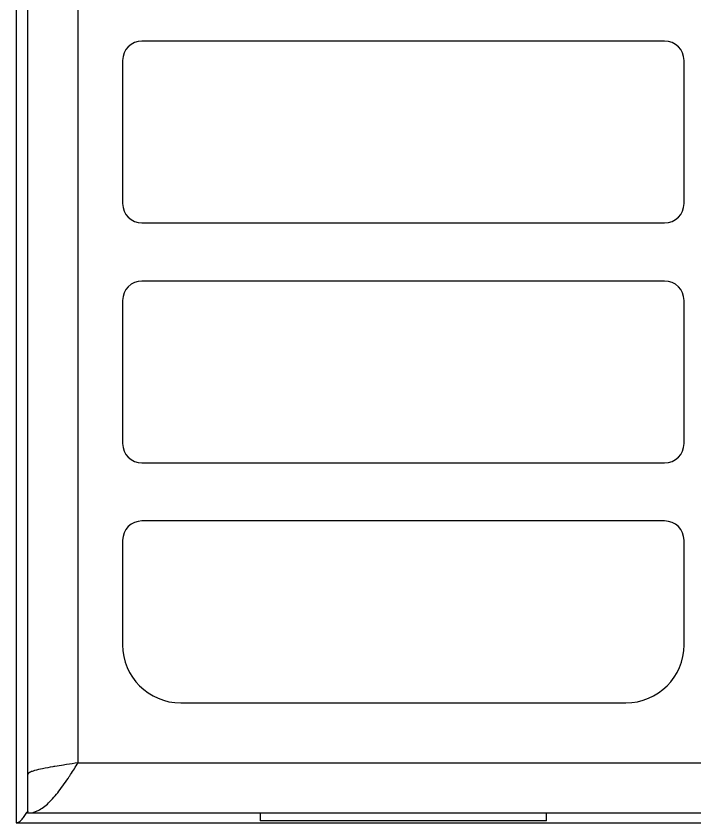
# Model space of a CAD drawing. Header units: millimetres. Extents: x 4086 to 8318, y 123 to 1549.
# Drawn here: x 7030.67 to 7048.2, y 1118.87 to 1139.72 of the extents above; entities that cross this region are included whole.
import ezdxf

# ---------------------------------------------------------------- set-up
doc = ezdxf.new("R2010")
doc.units = ezdxf.units.MM
doc.layers.add('20_ALL_FEATURES', color=7, linetype='Continuous')

msp = doc.modelspace()

# ---------------------------------------------------------------- linework, layer by layer
at = {"layer": '20_ALL_FEATURES', "color": 7, "linetype": 'Continuous'}
for p, q in [((7032.273, 1120.425), (7032.273, 1174.425)), ((7030.673, 1167.875), (7030.673, 1118.875)), ((7030.973, 1119.125), (7030.973, 1167.575)), ((7047.423, 1139.075), (7033.923, 1139.075)), ((7033.423, 1138.575), (7033.423, 1134.875)), ((7047.923, 1134.875), (7047.923, 1138.575)), ((7033.923, 1134.375), (7047.423, 1134.375)), ((7047.423, 1132.875), (7033.923, 1132.875)), ((7033.423, 1132.375), (7033.423, 1128.675)), ((7047.923, 1128.675), (7047.923, 1132.375)), ((7033.923, 1128.175), (7047.423, 1128.175)), ((7047.423, 1126.675), (7033.923, 1126.675)), ((7033.423, 1126.175), (7033.423, 1123.475)), ((7047.923, 1123.475), (7047.923, 1126.175)), ((7034.923, 1121.975), (7046.423, 1121.975)), ((7032.273, 1120.425), (7049.073, 1120.425)), ((7032.046, 1120.073), (7032.056, 1120.088)), ((7030.973, 1119.175), (7030.954, 1119.132)), ((7050.373, 1119.125), (7030.973, 1119.125)), ((7036.973, 1119.125), (7036.973, 1118.925)), ((7044.373, 1118.925), (7036.973, 1118.925)), ((7044.373, 1118.925), (7044.373, 1119.125)), ((7030.673, 1118.875), (7050.673, 1118.875))]:
    msp.add_line(p, q, dxfattribs=at)
for centre, radius, start, end in [((7033.923, 1138.575), 0.5, 90, 180), ((7047.423, 1138.575), 0.5, 0, 90), ((7033.923, 1134.875), 0.5, 180, 270), ((7047.423, 1134.875), 0.5, 270, 0), ((7033.923, 1132.375), 0.5, 90, 180), ((7047.423, 1132.375), 0.5, 0, 90), ((7033.923, 1128.675), 0.5, 180, 270), ((7047.423, 1128.675), 0.5, 270, 0), ((7033.923, 1126.175), 0.5, 90, 180), ((7047.423, 1126.175), 0.5, 0, 90), ((7034.923, 1123.475), 1.5, 180, 270), ((7046.423, 1123.475), 1.5, 270, 0), ((7041.676, 1055.959), 65.148, 98.29929, 98.56689), ((7033.787, 1107.56), 12.946, 99.3849, 99.6251), ((7021.249, 1127.21), 12.942, 326.6137, 326.802), ((7019.998, 1126.153), 13.005, 327.3626, 327.5491)]:
    msp.add_arc(centre, radius, start, end, dxfattribs=at)
msp.add_open_spline([(7032.079, 1120.124), (7032.145, 1120.223), (7032.209, 1120.324), (7032.273, 1120.425)], degree=3, dxfattribs=at)
for points, knots in [([(7031.623, 1120.325), (7031.533, 1120.309), (7031.373, 1120.28), (7031.19, 1120.239), (7031.076, 1120.202), (7031.017, 1120.177), (7030.973, 1120.147), (7030.973, 1120.125)], [0, 0, 0, 0, 0.395404, 0.70232, 0.816735, 0.903548, 1, 1, 1, 1]), ([(7031.972, 1120.38), (7031.946, 1120.376), (7031.848, 1120.361), (7031.749, 1120.346), (7031.676, 1120.334)], [0, 0, 0, 0, 0.257949, 1, 1, 1, 1]), ([(7030.973, 1119.125), (7031.065, 1119.125), (7031.268, 1119.183), (7031.536, 1119.397), (7031.796, 1119.704), (7031.96, 1119.944), (7032.046, 1120.073)], [0, 0, 0, 0, 0.186972, 0.41151, 0.685521, 1, 1, 1, 1]), ([(7030.673, 1118.875), (7030.725, 1118.875), (7030.806, 1118.936), (7030.884, 1119.038), (7030.927, 1119.104), (7030.95, 1119.139)], [0, 0, 0, 0, 0.402421, 0.682417, 1, 1, 1, 1])]:
    msp.add_open_spline(points, degree=3, knots=knots, dxfattribs=at)

doc.saveas('drawing.dxf')
